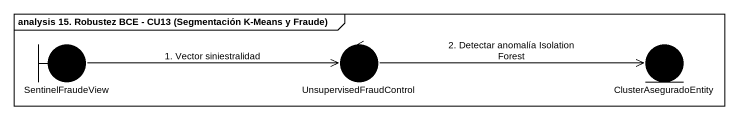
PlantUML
@startuml
mainframe analysis 15. Robustez BCE - CU13 (Segmentación K-Means y Fraude)
boundary SentinelFraudeView #000000
control UnsupervisedFraudControl #000000
entity ClusterAseguradoEntity #000000
SentinelFraudeView -right-> UnsupervisedFraudControl : 1. Vector siniestralidad
UnsupervisedFraudControl -right-> ClusterAseguradoEntity : 2. Detectar anomalía Isolation Forest
@enduml
